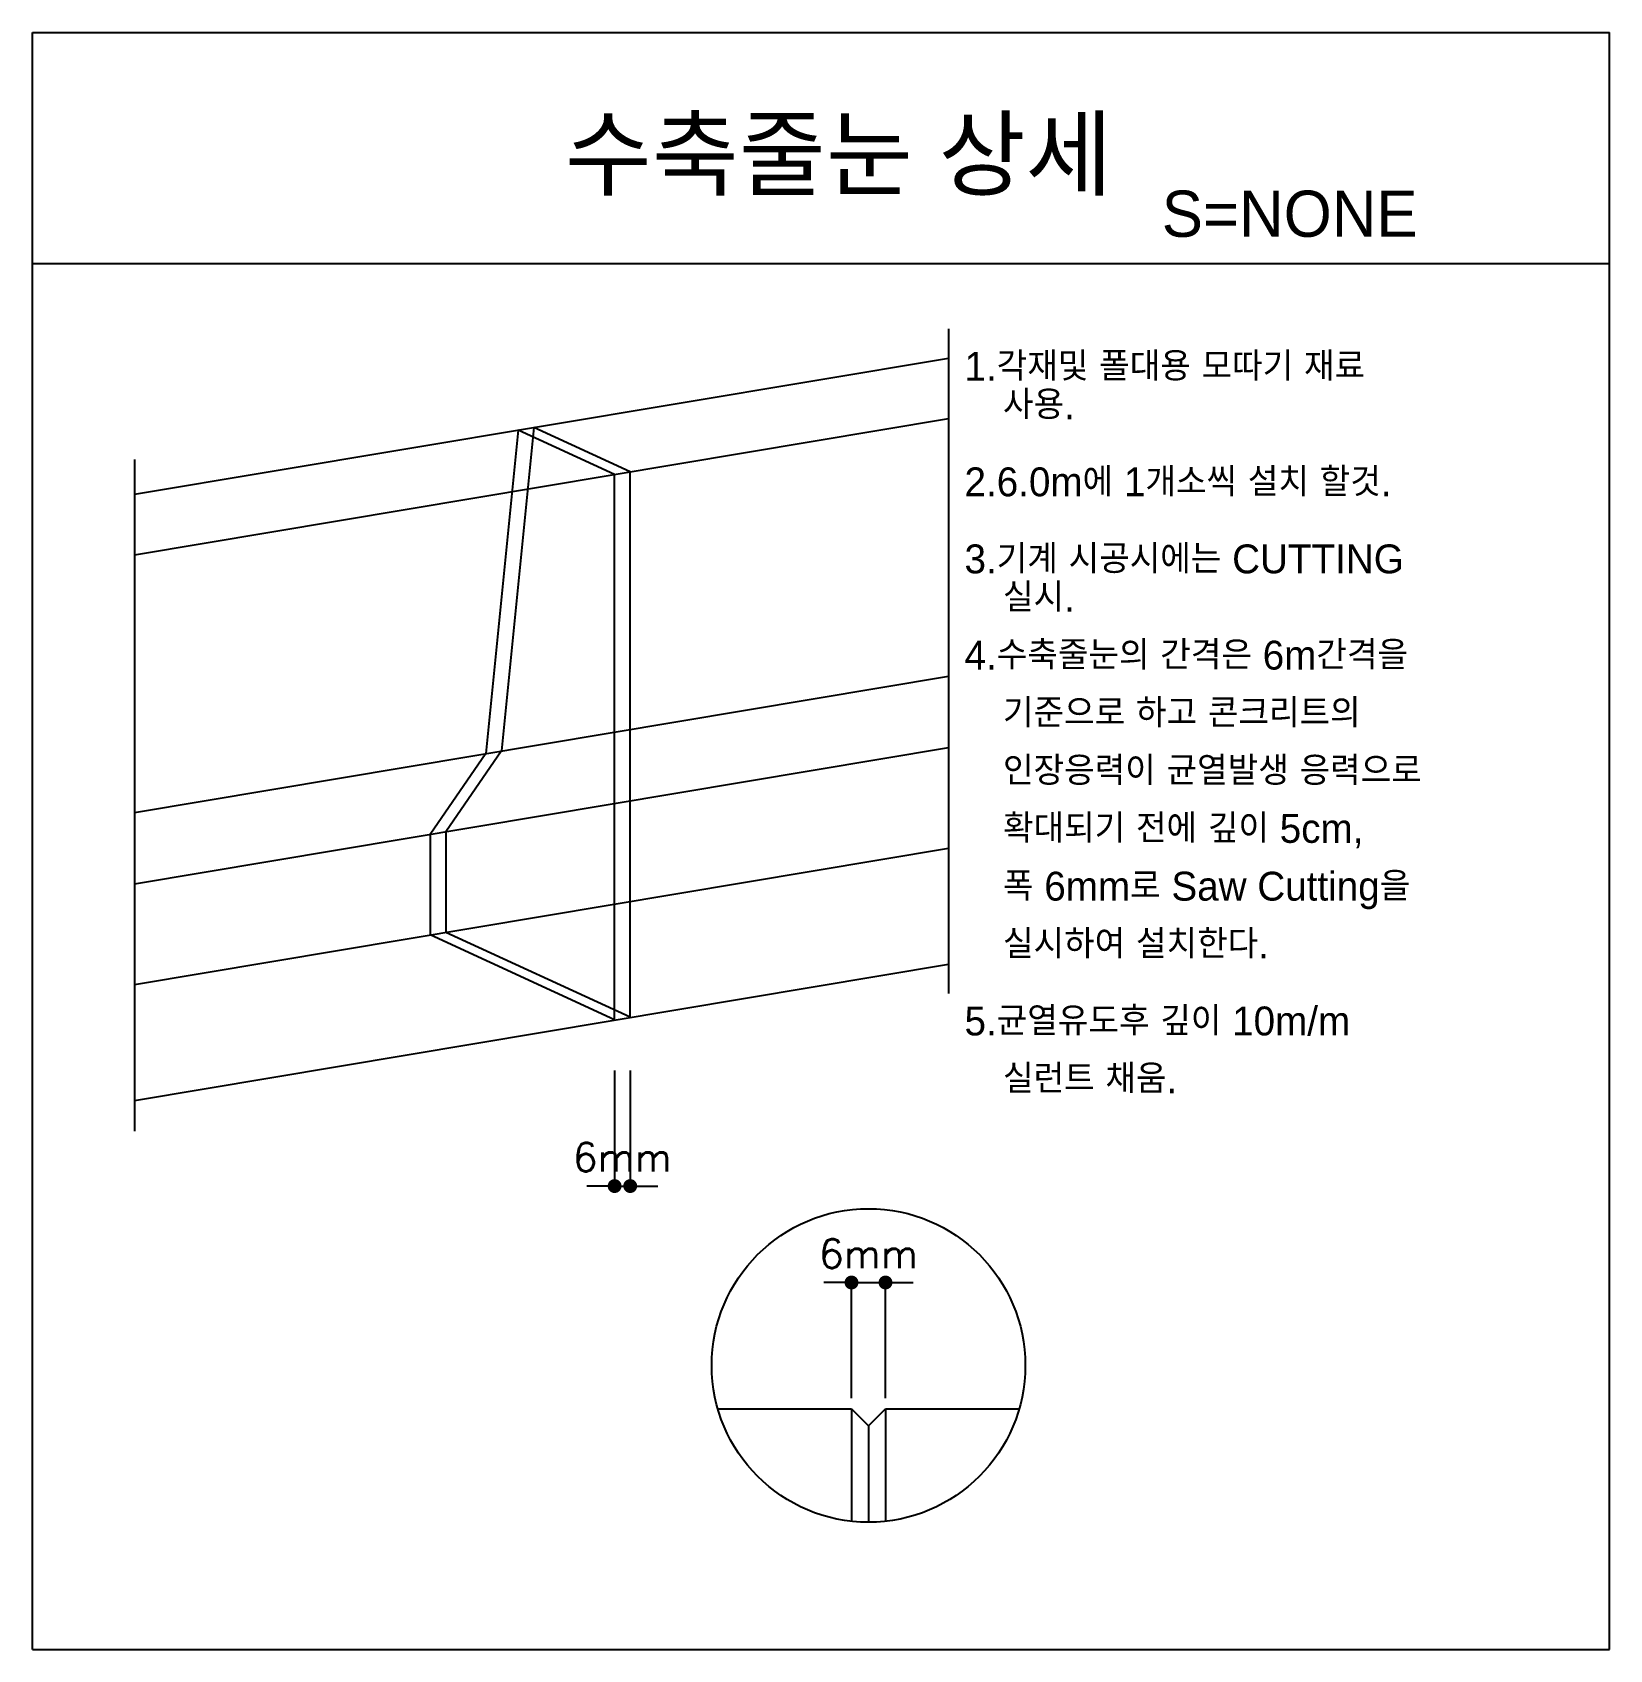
# Model space of a CAD drawing. Extents: x 0 to 136, y -140 to 0.
import ezdxf
from ezdxf.enums import TextEntityAlignment as Align

# ---------------------------------------------------------------- set-up
doc = ezdxf.new("R2010")
doc.units = 0
doc.header["$LTSCALE"] = 300
doc.linetypes.add('CENTER', pattern=[2, 1.25, -0.25, 0.25, -0.25])
doc.linetypes.add('HIDDEN', pattern=[0.375, 0.25, -0.125])
doc.layers.get('0').update_dxf_attribs({"linetype": 'CONTINUOUS'})
doc.layers.add('txt', color=7, linetype='CONTINUOUS')
doc.styles.add('GHS', font='djdg.shx', dxfattribs={"bigfont": 'ghs.shx'})
doc.styles.add('ROMANS', font='ROMANS.SHX')
doc.styles.add('주TITLE', font='taegulim.TTF')

# ---------------------------------------------------------------- blocks, each defined once
blk = doc.blocks.new('DOT')
at = {"color": 1}
blk.add_line((0, 0), (-1, 0), dxfattribs=at)
at = {"color": 7, "const_width": 0.5}
blk.add_lwpolyline([(-0.25, 0, 1), (0.25, 0, 1)], format="xyb", close=True, dxfattribs=at)

msp = doc.modelspace()

# ---------------------------------------------------------------- linework, layer by layer
at = {"color": 7}
for p, q in [((0, -140), (0, 0)), ((136.5, -140), (136.5, 0))]:
    msp.add_line(p, q, dxfattribs=at)
for p, q in [((0, 0), (136.5, 0)), ((0, -20), (136.5, -20)), ((0, -140), (136.5, -140))]:
    msp.add_line(p, q)
at = {"color": 1, "linetype": 'CENTER'}
for p, q in [((79.27, -25.67), (79.27, -83.21)), ((8.84, -36.99), (8.84, -95.11))]:
    msp.add_line(p, q, dxfattribs=at)
at = {"color": 4}
for p, q in [((8.84, -39.99), (79.27, -28.19)), ((8.84, -45.24), (79.27, -33.44)), ((50.39, -38.28), (42.03, -34.43)), ((51.74, -38.05), (43.39, -34.2)), ((50.39, -85.49), (50.39, -38.28)), ((51.74, -85.26), (51.74, -38.05)), ((8.84, -92.45), (79.27, -80.65)), ((59.33, -119.15), (70.89, -119.15)), ((70.89, -119.15), (72.36, -120.62)), ((70.89, -119.15), (70.89, -128.89)), ((72.36, -120.62), (73.83, -119.15)), ((73.83, -119.15), (73.83, -128.89)), ((73.83, -119.15), (85.4, -119.15)), ((72.36, -120.62), (72.36, -128.97))]:
    msp.add_line(p, q, dxfattribs=at)
at = {"color": 1, "linetype": 'HIDDEN'}
for p, q in [((42.03, -34.43), (39.23, -62.43)), ((43.39, -34.2), (40.59, -62.2)), ((8.84, -67.52), (79.27, -55.72)), ((8.84, -73.71), (79.27, -61.92)), ((39.23, -62.43), (34.43, -69.43)), ((40.59, -62.2), (35.79, -69.2)), ((34.43, -69.43), (34.43, -78.13)), ((35.79, -69.2), (35.79, -77.91)), ((8.84, -82.42), (79.27, -70.62)), ((50.39, -85.49), (34.43, -78.13)), ((51.74, -85.26), (35.79, -77.91))]:
    msp.add_line(p, q, dxfattribs=at)
at = {"color": 1}
for p, q in [((50.39, -89.87), (50.39, -99.87)), ((51.74, -89.87), (51.74, -99.87)), ((49.19, -99.87), (47.99, -99.87)), ((50.39, -99.87), (51.74, -99.87)), ((52.94, -99.87), (54.14, -99.87)), ((69.69, -108.22), (68.49, -108.22)), ((70.89, -118.22), (70.89, -108.22)), ((70.89, -108.22), (73.83, -108.22)), ((73.83, -118.22), (73.83, -108.22)), ((75.03, -108.22), (76.23, -108.22))]:
    msp.add_line(p, q, dxfattribs=at)
at = {"color": 1, "linetype": 'CENTER'}
msp.add_circle((72.36, -115.4), 13.57, dxfattribs=at)

# ---------------------------------------------------------------- block references
at = {"color": 1, "xscale": 1.19999999999709, "yscale": 1.200000000000045, "zscale": 1.2}
for p in [(50.39, -99.87), (70.89, -108.22)]:
    msp.add_blockref('DOT', p, dxfattribs=at)
at = {"color": 1, "xscale": 1.19999999999709, "yscale": 1.200000000000045, "zscale": 1.2, "rotation": 180}
for p in [(51.74, -99.87), (73.83, -108.22)]:
    msp.add_blockref('DOT', p, dxfattribs=at)

# ---------------------------------------------------------------- texts
at = {"color": 7, "char_height": 2.5, "attachment_point": 5, "style": 'ROMANS'}
for insert in [(51.06, -97.37), (72.36, -105.72)]:
    msp.add_mtext('\\A1;6mm', dxfattribs=dict(at, insert=insert))
at = {"layer": 'txt', "color": 6, "style": '주TITLE'}
msp.add_text('수축줄눈 상세', height=6, dxfattribs=at).set_placement((69.78, -13.51), align=Align.CENTER)
at = {"layer": 'txt', "color": 4, "style": '주TITLE'}
msp.add_text('S=NONE', height=4, dxfattribs=at).set_placement((108.81, -17.7), align=Align.CENTER)
at = {"layer": 'txt', "style": 'GHS'}
for s, p in [('1.각재및 폴대용 모따기 재료', (80.67, -30.16)), ('사용.', (84, -33.49)), ('2.6.0m에 1개소씩 설치 할것.', (80.67, -40.16)), ('3.기계 시공시에는 CUTTING', (80.67, -46.83)), ('실시.', (84, -50.16)), ('4.수축줄눈의 간격은 6m간격을', (80.67, -55.16)), ('기준으로 하고 콘크리트의', (84, -60.16)), ('인장응력이 균열발생 응력으로', (84, -65.16)), ('확대되기 전에 깊이 5cm,', (84, -70.16)), ('폭 6mm로 Saw Cutting을', (84, -75.16)), ('실시하여 설치한다.', (84, -80.16)), ('5.균열유도후 깊이 10m/m', (80.67, -86.83)), ('실런트 채움.', (84, -91.83))]:
    msp.add_text(s, height=2.5, dxfattribs=at).set_placement(p)

doc.saveas('drawing.dxf')
